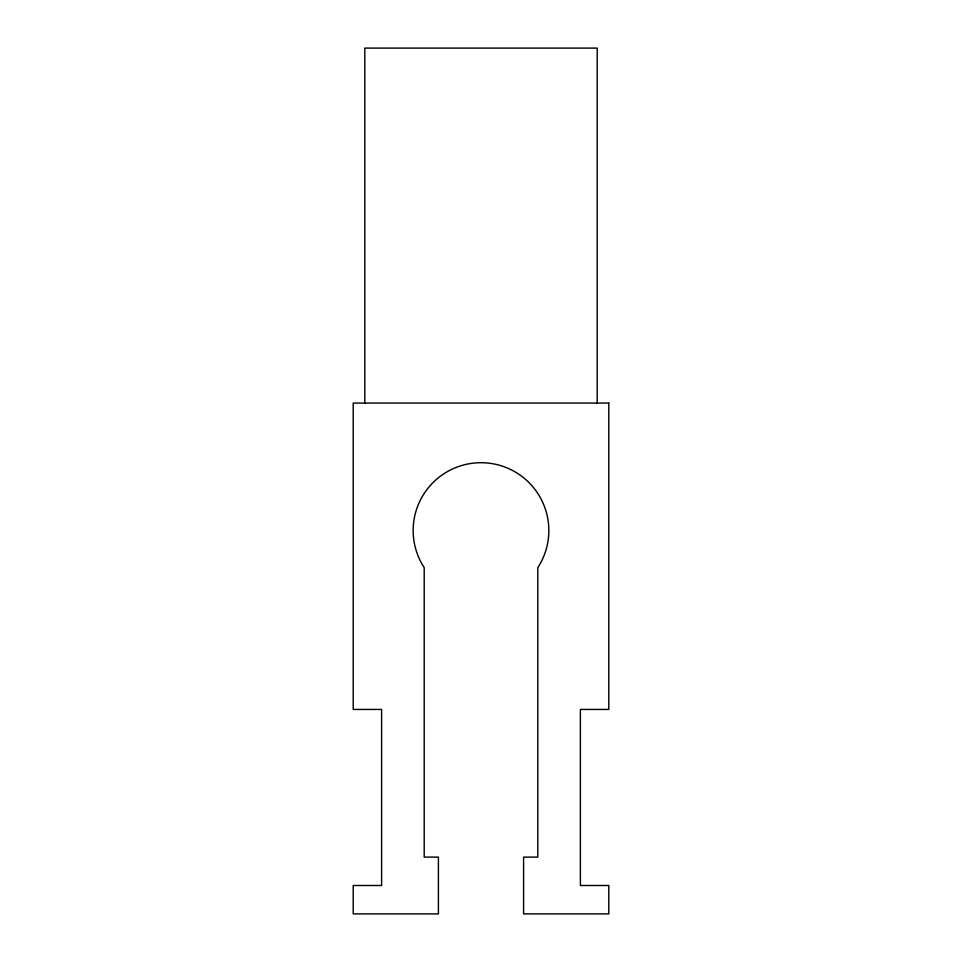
<?xml version="1.0" encoding="UTF-8"?>
<svg xmlns="http://www.w3.org/2000/svg" width="962" height="962" viewBox="0 0 962 962"><rect width="100%" height="100%" fill="white"/><g stroke="black" fill="none" stroke-linecap="round" stroke-linejoin="round"><path stroke-width="1.44" d="M597.198 403.066L597.198 48.1L364.802 48.1L364.802 403.066M608.79 403.066L353.21 403.066L353.21 709.439L381.613 709.439L381.613 885.497L353.21 885.497L353.21 913.9L438.407 913.9L438.407 857.106L424.206 857.106L424.206 567.64L422.15 564.297A67.845 67.845 0 0 1 438.456 477.705A67.845 67.845 0 0 1 526.539 480.254A67.845 67.845 0 0 1 537.794 567.64L537.794 857.106L523.593 857.106L523.593 913.9L608.79 913.9L608.79 885.497L580.387 885.497L580.387 709.439L608.79 709.439L608.79 403.066"/></g></svg>
